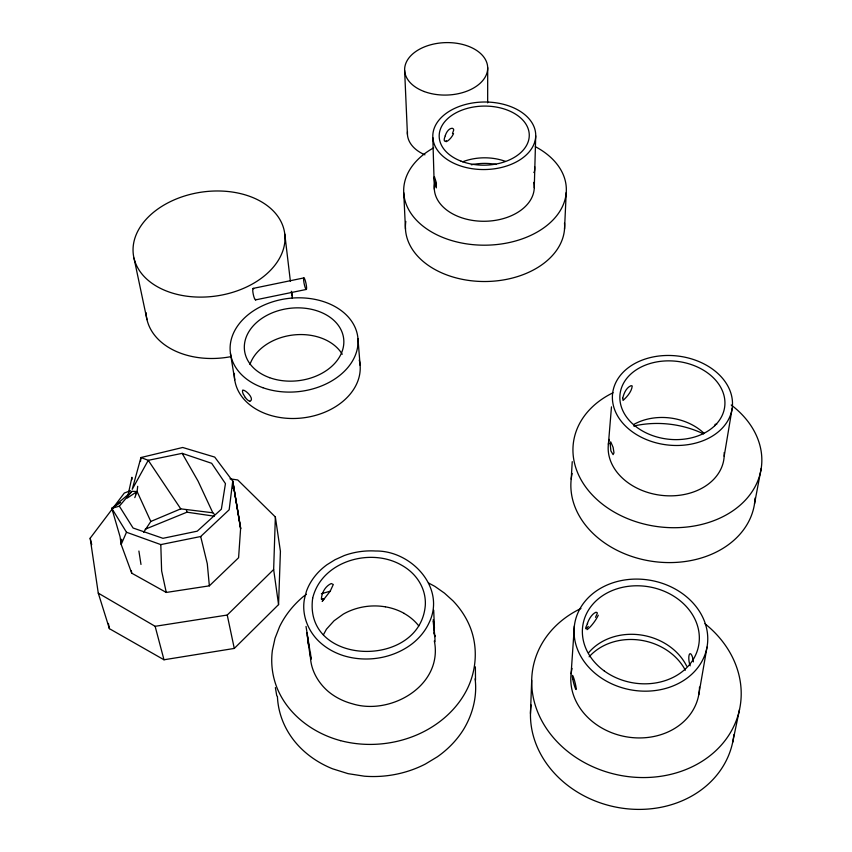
<?xml version="1.0" encoding="UTF-8"?>
<svg xmlns="http://www.w3.org/2000/svg" width="852" height="852" viewBox="0 0 852 852"><rect width="100%" height="100%" fill="white"/><g stroke="black" fill="none" stroke-linecap="round" stroke-linejoin="round"><path stroke-width="1.28" d="M433.838 625.89L434.818 636.625L433.998 632.844M487.663 102.89L487.695 67.649M232.724 486.364L232.734 481.103L214.715 457.087L182.69 447.481L140.953 457.535L132.23 489.304L148.248 460.325L182.168 453.349L211.669 463.307L225.45 483.627L221.36 509.208L197.249 531.169L162.956 538.315L133.072 528.016L119.344 506.163L131.996 491.338L137.097 491.529L150.815 521.467L143.658 532.276M232.862 488.26L232.884 481.7L232.841 488.175M232.628 487.663L232.734 481.103L240.647 527.899L238.592 557.73L209.358 585.846L166.268 592.449L131.719 573.172L121.176 544.439L120.057 536.685L111.814 508.378L131.996 491.338M534.268 187.696L535.716 135.873A51.471 33.771 -0.8 0 0 459.143 106.5A51.471 33.771 -0.8 0 0 457.886 164.99A51.471 33.771 -0.8 0 0 535.716 135.873M131.868 479.687L131.932 477.301L128.034 495.129M130.484 490.699L124.339 493.02L90.174 538.219L98.268 593.13L109.397 628.669L163.989 659.778L234.279 648.436L278.561 604.601L273.652 569.53L275.356 516.972L237.751 479.964L229.997 478.824M278.561 604.601L280.414 551.308L275.356 516.972M530.466 713.518L531.691 680.428M564.535 229.05L566.229 192.531M571.202 479.154L572.235 461.646M571.106 673.804L574.365 625.996M310.501 652.664C309.425 667.648 317.221 682.132 328.467 691.654A62.739 53.271 -5.9 0 0 352.398 703.795C390.141 715.563 441.208 686.563 434.797 643.516A62.59 53.154 -5.9 0 0 434.286 640.981M611.48 406.841L608.381 444.382M121.687 539.199L121.176 544.439L126.49 532.244L111.814 508.378L120.611 502.52M137.694 486.3L137.097 491.529L134.797 497.632M140.505 461.454L140.953 457.535L148.248 460.325L180.752 508.857L212.819 512.787L214.725 514.64M232.734 481.103L240.615 528.634L232.734 481.103L229.167 509.773L200.678 536.526L160.804 544.598L126.49 532.244M732.102 408.715A60.236 44.762 6.7 0 1 636.689 434.69A60.236 44.762 6.7 0 1 648.51 358.042A60.236 44.762 6.7 0 1 732.102 408.715L724.179 456.235M698.757 694.753L707.011 647.137A67.191 55.646 10.2 0 0 616.465 581.724A67.191 55.646 10.2 0 0 599.222 676.552A67.191 55.646 10.2 0 0 707.011 647.137M754.499 503.862L761.209 468.398M732.645 742.433L739.515 709.556M714.817 425.691L715.179 424.307L716.724 424.296M445.202 135.724L446.214 133.285A9.031 5.314 -73 0 1 452.38 128.29L453.381 128.929A3.536 1.96 -57 0 1 453.658 130.186L452.476 133.572M587.241 623.707L588.551 620.607A11.491 5.155 -64.8 0 1 595.953 612.3M330.203 591.213L333.292 584.515L331.268 583.535C325.336 586.133 321.854 592.587 321.374 598.796L323.909 598.764L322.194 601.427L330.203 591.213L321.374 593.716M323.398 634.804L326.444 629.202L334.069 620.767L343.281 614.132A55.146 46.839 -5.9 0 1 364.123 606.794A54.741 46.477 -5.9 0 1 385.296 606.826M595.505 617.317L597.22 613.589A4.494 1.619 -51 0 0 597.028 612.524L595.921 612.407M135.692 493.766L137.097 491.529L127.204 498.122M98.268 593.13L155.128 626.305L227.239 615.038L273.652 569.53M306.39 594.313L303.269 596.613A102.623 87.309 -5.9 0 0 279.616 626.582L275.026 638.297L272.384 650.374A102.741 87.394 -5.9 0 0 276.527 686.595C287.039 714.072 312.695 733.178 340.544 740.644M150.815 521.467L180.752 508.857M145.191 529.23L186.961 512.19L214.257 516.184M111.814 508.378L119.344 506.163M321.417 599.329L323.909 598.764M253.087 288.413L303.94 277.901M255.525 299.893L306.273 289.456A5.9 0.927 78.2 0 0 305.346 280.83A5.9 0.927 78.2 0 0 303.685 280.755A5.9 0.927 78.2 0 0 306.273 289.456M249.764 401.345C255.025 399.588 246.59 390.28 242.82 390.046A5.975 1.874 60.5 0 0 243.406 394.487M428.45 582.938L434.839 586.368L444.467 593.13L452.923 600.777A103.667 88.203 -6 0 1 470.251 627.402C478.121 647.477 476.556 670.556 466.864 689.726A102.336 87.032 -5.9 0 1 418.215 734.317A102.357 87.053 -5.9 0 1 340.544 740.644M245.28 397.501L243.587 394.529M182.168 453.349L198.069 481.114L212.819 512.787M308.168 642.472L310.117 655.795L311.278 659.086L306.017 626.412M155.128 626.305L163.989 659.778M186.3 509.634L186.961 512.19M200.678 536.526L207.292 563.726L209.358 585.846M90.174 538.219L91.728 544.62M166.268 592.449L161.624 570.872L160.804 544.598M227.239 615.038L234.279 648.436M133.998 258.135L146.981 319.606M108.396 623.462L109.397 628.669M276.772 695.871L275.377 687.585M230.434 353.356L234.747 379.864M131.304 570.542L131.719 573.172M138.897 551.042L140.985 564.45M433.231 619.681L434.499 628.094M306.912 632.823L308.584 644.613L307.316 635.592M308.53 645.113L308.658 646.082M284.77 234.012A76.414 52.441 -8.4 0 1 176.428 294.206A76.414 52.441 -8.4 0 1 165.895 203.958A76.414 52.441 -8.4 0 1 284.77 234.012L290.404 281.394M291.661 291.927L292.13 295.868M433.189 621.214L434.445 634.08M357.957 338.574L360.108 365.231M433.7 610.17L434.371 626.465M403.742 192.722L405.467 229.05M404.625 70.46L407.426 134.265M434.818 635.187L435.052 641.673M432.816 137.63L434.35 189.282M475.373 666.818L475.522 680.269M724.189 452.529A58.234 44.357 7.3 0 1 661.589 495.363A58.234 44.357 7.3 0 1 609.318 439.376M731.229 404.998A94.774 72.271 7.4 0 1 732.23 511.243A94.774 72.271 7.4 0 1 594.238 496.94A94.774 72.271 7.4 0 1 613.057 392.751M755.085 498.015A92.495 71.728 7.9 0 1 653.654 561.532A92.495 71.728 7.9 0 1 572.139 473.456M633.75 426.053A85.37 66.19 7.9 0 1 703.592 433.913M633.675 424.509A50.758 38.766 7.4 0 1 703.986 433.285M598.285 615.229A12.631 3.078 -54.4 0 1 587.049 629.66M588.285 626.422A6.763 1.108 -59.2 0 1 585.697 628.542A6.763 1.108 -59.2 0 1 587.624 623.558M733.891 734.712A102.581 87.969 12.6 0 1 621.907 808.143A102.581 87.969 12.6 0 1 531.105 704.945M704.934 623.728A105.371 89.151 11.6 0 1 708.481 756.885A105.371 89.151 11.6 0 1 553.566 737.843A105.371 89.151 11.6 0 1 580.957 608.488M699.503 687.106A64.72 54.688 11.4 0 1 628.382 737.14A64.72 54.688 11.4 0 1 572.054 668.437M588.721 652.621A56.626 47.85 11.4 0 1 640.47 634.921A56.626 47.85 11.4 0 1 686.701 666.147M589.126 656.817A56.402 47.755 11.6 0 1 685.349 670.226M690.205 665.806A7.295 2.13 81.8 0 1 689.587 654.006A7.295 2.13 81.8 0 1 693.411 661.897M692.633 659.022A7.348 2.215 83.1 0 1 692.804 660.055M475.118 678.81A98.268 84.817 -6 0 1 475.661 688.959C475.373 703.326 470.911 717.363 463.467 729.6A100.185 86.446 -6.1 0 1 437.353 756.81L425.414 764.02A99.695 86.031 -6.1 0 1 364.379 776.193L348.085 773.659L332.578 768.802A99.876 86.201 -6.1 0 1 295.388 742.252A99.514 85.892 -6.1 0 1 277.411 696.35M404.072 613.408A54.475 46.253 -5.9 0 1 418.79 625.932M385.477 606.837A55.146 46.839 -5.9 0 1 404.253 613.429M255.898 299.297A5.879 1.097 78.1 0 1 253.257 294.281A5.879 1.097 78.1 0 1 253.726 288.871M534.63 166.587A5.644 1.299 85.9 0 1 533.831 172.53M453.552 133.689A9.926 4.398 -59 0 1 446.139 141.72M446.341 140.655A5.314 1.896 -62.9 0 1 444.275 140.388A5.314 1.896 -62.9 0 1 445.372 135.787M564.503 223.022A79.619 54.933 -0.5 0 1 483.297 281.511A79.619 54.933 -0.5 0 1 405.818 221.424M535.333 146.672A81.323 54.997 -0.6 0 1 545.035 226.941A81.323 54.997 -0.6 0 1 425.883 228.304A81.323 54.997 -0.6 0 1 433.668 147.833M533.757 182.381A49.98 33.761 -0.7 0 1 484.117 221.275A49.98 33.761 -0.7 0 1 434.861 182.765M462.657 161.805A43.74 29.543 -0.7 0 1 505.438 161.369M471.326 164.798A43.59 29.543 -0.6 0 1 496.194 164.436M424.946 154.83A40.129 26.284 -1.7 0 1 407.48 131.74M291.288 291.267A73.602 52.228 -8.7 0 1 292.332 298.296M230.136 356.796A73.602 52.228 -8.7 0 1 146.043 312.62M359.256 360.013A63.123 46.711 -6.8 0 1 301.832 418.023A63.123 46.711 -6.8 0 1 234.417 373.4M249.934 364.486A49.086 36.327 -6.8 0 1 293.557 334.953A49.086 36.327 -6.8 0 1 342.238 354.262M249.732 401.228A8.243 3.546 60.1 0 1 245.312 397.447M434.232 177.727L434.925 185.001L436.309 187.866L436.394 182.903L434.413 176.673L434.232 177.727M610.16 443.636L610.884 450.9L613.11 454.638L613.983 452.817L613.11 447.321L610.714 441.847L610.16 443.636M622.716 398.235L623.057 400.44C627.104 396.776 631.715 391.537 632.227 385.999L631.098 385.637C626.167 387.713 623.898 393.347 622.716 398.235M304.515 598.583C301.48 614.026 307.508 630.161 318.605 641.034A65.082 54.091 -5.7 0 0 343.462 655.657C366.445 662.707 392.623 658.553 411.867 644.005A65.029 54.049 -5.7 0 0 429.174 622.588C446.128 587.518 411.026 550.413 375.647 551.01A65.466 54.422 -5.7 0 0 344.325 555.525L335.06 559.7L326.912 564.769A65.135 54.134 -5.7 0 0 306.464 591.203L304.515 598.583M312.673 598.189C303.248 666.573 420.387 669.246 425.318 605.133A57.265 47.584 -5.7 0 0 420.004 583.066A55.742 46.317 -5.6 0 0 401.303 565.014C370.194 547.229 321.534 561.287 312.673 598.189M635.358 426.181A52.707 39.171 6.7 0 0 723.188 412.954A52.707 39.171 6.7 0 0 658.617 361.61A52.707 39.171 6.7 0 0 635.358 426.181M604.249 670.939A58.788 48.681 10.2 0 0 698.661 645.454A58.788 48.681 10.2 0 0 619.638 588.04A58.788 48.681 10.2 0 0 604.249 670.939M572.704 678.863A7.359 0.735 75.6 0 0 576.08 689.566A7.359 0.735 75.6 0 0 574.024 678.906A7.359 0.735 75.6 0 0 572.704 678.863M461.07 161.156A45.039 29.543 -0.8 0 0 529.262 135.777A45.039 29.543 -0.8 0 0 462.359 109.972A45.039 29.543 -0.8 0 0 461.07 161.156M424.232 91.537A41.556 26.231 -1.8 0 0 487.674 68.916A41.556 26.231 -1.8 0 0 426.554 46.083A41.556 26.231 -1.8 0 0 424.232 91.537M262.906 387.713A64.198 46.871 -6.7 0 0 358.074 340.768A64.198 46.871 -6.7 0 0 261.266 306.379A64.198 46.871 -6.7 0 0 262.906 387.713M269.605 377.67A49.927 36.444 -6.7 0 0 343.846 341.45A49.927 36.444 -6.7 0 0 268.785 314.399A49.927 36.444 -6.7 0 0 269.605 377.67"/></g></svg>
